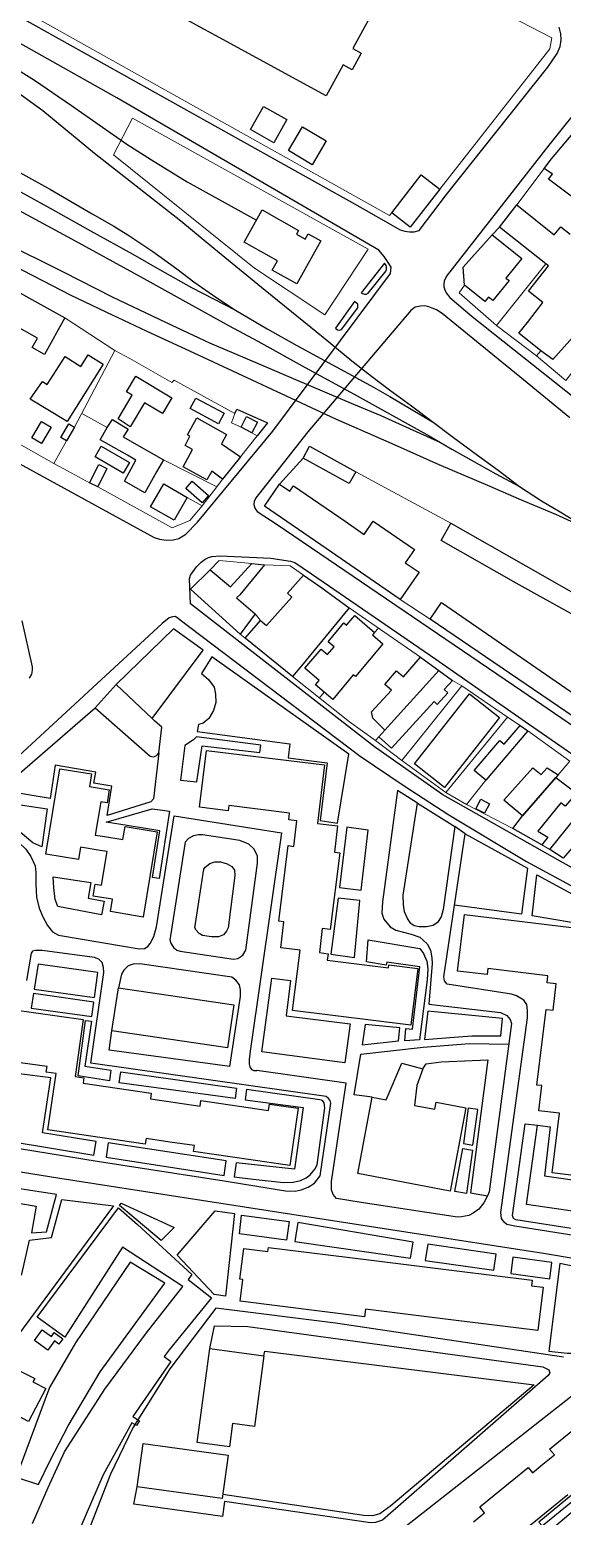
# Model space of a CAD drawing. Header units: metres. Extents: x -1319 to 2200, y -1209 to 1268.
# Drawn here: x 317.3 to 465.9, y -768.4 to -353.3 of the extents above; entities that cross this region are included whole.
import ezdxf

# ---------------------------------------------------------------- set-up
doc = ezdxf.new("R2010")
doc.units = ezdxf.units.M
for name, color, linetype, lineweight, true_color in [('CALE_FERATA', 7, 'Continuous', 25, 0xa7b2b0), ('CLADIRI_CONTUR', 7, 'Continuous', 25, 0x4b5962), ('PARCELE_CONTUR', 7, 'Continuous', 13, 0xb58c63), ('PAVAJ', 7, 'Continuous', 25, 0xd1d6d2), ('STRAZI', 7, 'Continuous', 25, 0xc4cccb)]:
    doc.layers.add(name, color=color, linetype=linetype, lineweight=lineweight, true_color=true_color)

msp = doc.modelspace()

# ---------------------------------------------------------------- linework, layer by layer
at = {"layer": 'CALE_FERATA'}
for points in [[(31.68, -213.83), (49.48, -223.5), (60.18, -229.14), (73.07, -235.59), (97.46, -247.46), (124.94, -260.28), (136.84, -265.88), (148.82, -271.81), (161.01, -278.08), (173.5, -284.78), (184.57, -290.9), (197.5, -298.19), (232.55, -317.67), (251.27, -327.97), (271.16, -339.17), (290.57, -350.46), (310.86, -362.54), (318.63, -367.38), (328.92, -374.48), (344.38, -385.25), (351.26, -389.65), (361.23, -395.8), (380.52, -406.53)], [(171.64, -341.7), (193.61, -354.01), (216.91, -366.98), (265.26, -393.49), (284.31, -404.04), (297.27, -411.22), (318.15, -421.92), (328.77, -427.41), (340.31, -432.91), (349.76, -437.37), (364.49, -444.22), (380.67, -451.73), (402.65, -461.99), (418.95, -469.17), (431.48, -474.77), (445.69, -480.82), (453.75, -484.33), (464.04, -488.62), (473.56, -492.98)], [(219.95, -340.86), (245, -354.67), (258.59, -362.36), (278.12, -372.98), (291.56, -380.56), (307.56, -389.43), (323.09, -397.96), (334.74, -404.74), (340.75, -408.22), (344.67, -410.64), (351.59, -415.25), (358.37, -420.12), (363.09, -423.75), (369.54, -428.22), (374.67, -431.62), (383.53, -436.83), (391.85, -441.51), (408.29, -450.41), (413.24, -453.16), (417.82, -455.73), (429.7, -462.78)], [(193.32, -348.37), (209.03, -357.01), (225.15, -365.91), (246.94, -377.96), (261.6, -386.02), (277.64, -394.78), (289.76, -401.52), (301.92, -408.18), (309.54, -412.43), (326.57, -420.93), (340.27, -427.89), (355.33, -435.1), (367.45, -440.78), (381.7, -446.83), (391.48, -451), (407.67, -457.92), (415.29, -461.07), (420.38, -463.34), (431.95, -468.58)], [(219.47, -346.06), (233.9, -353.79), (248.48, -361.96), (262.26, -369.58), (274.45, -376.35), (285.7, -382.47), (297.57, -389.03), (310.17, -396.06), (322.95, -403.16), (334.19, -409.46), (346.02, -415.98), (353.46, -420.27), (362.43, -425.29), (374.67, -431.62)], [(284.89, -351.44), (292.66, -356.13), (305.4, -364.7), (320.93, -375.91), (335.37, -387.78), (359.47, -406.68), (368.7, -414.37), (382.98, -426.09), (399.17, -439.21), (407.16, -445.8), (412.69, -450.05), (417.71, -453.93), (423.86, -458.36), (435.54, -467.19), (442.25, -472.14), (448, -476.31), (453.97, -480.89)], [(222.4, -352.95), (236.14, -360.53), (254.23, -370.6), (270.42, -379.47), (279.47, -384.45), (290.13, -390.31), (309.84, -401.37), (329.98, -412.32), (349.1, -422.83), (360.05, -428.88), (372.91, -435.98), (380.93, -440.34), (394.12, -447.67), (407.82, -455.14), (418.7, -461.11), (428.8, -466.71), (435.1, -470.45), (442.72, -474.74), (447.41, -477.37), (453.97, -480.89)], [(453.97, -480.89), (460.09, -484.85), (465.29, -487.96), (473.56, -492.98)]]:
    msp.add_lwpolyline(points, dxfattribs=at)
at = {"layer": 'CLADIRI_CONTUR'}
for points in [[(407.24, -364.5), (404.72, -363.12), (399.97, -371.8), (337.23, -337.49), (346.55, -320.45), (400.9, -350.17), (406.04, -340.78), (414.59, -345.45), (407.43, -358.57), (409.78, -359.85), (407.24, -364.5)], [(385.41, -384.91), (378.87, -381.21), (382.53, -374.74), (389.07, -378.43), (385.41, -384.91)], [(482.89, -404.69), (479.6, -408.22), (462.07, -395.02), (463.15, -393.69), (460.89, -392.05), (462.9, -389.43), (467.94, -383.43), (474.03, -376.37), (478.25, -376.18), (481.09, -378.5), (476.02, -384.85), (480.7, -388.47), (481.38, -387.7), (486.01, -391.59), (482.56, -395.64), (487.99, -399.91), (484.37, -404.23), (483.5, -405.22), (482.89, -404.69)], [(396.09, -391.04), (389.52, -387.06), (393.43, -380.47), (399.97, -384.35), (396.09, -391.04)], [(431.72, -397.83), (423.47, -408.47), (418.31, -404.47), (426.55, -393.83), (431.72, -397.83)], [(384.97, -420.44), (386.42, -417.84), (377.11, -412.62), (382.13, -403.66), (392.3, -409.37), (391.72, -410.41), (394.17, -411.79), (394.99, -410.32), (398.52, -412.29), (391.8, -424.27), (384.97, -420.44)], [(446.38, -410.61), (454.66, -417.2), (450.2, -422.67), (451.07, -423.38), (446.53, -428.93), (445.36, -427.98), (444.32, -429.26), (438.61, -424.64), (438.25, -419.6), (446.38, -410.61)], [(327.06, -433.75), (321.37, -443.99), (317.98, -442.11), (319.47, -439.42), (312.8, -435.72), (302.73, -430.12), (305.22, -425.65), (300.25, -422.89), (299.24, -424.7), (296.46, -423.16), (299.18, -418.26), (317, -428.16), (327.06, -433.75)], [(322.18, -452.42), (327.12, -444.58), (331.52, -447.35), (333.55, -444.13), (337.73, -446.76), (327.68, -462.73), (317.35, -456.51), (320.79, -451.54), (322.18, -452.42)], [(349.31, -457.5), (345.28, -464.19), (341.96, -462.03), (345.82, -455.4), (344.26, -454.46), (346.89, -450.09), (356.98, -456.15), (354.35, -460.53), (349.31, -457.5)], [(370, -463.34), (362.09, -459.12), (363.65, -456.19), (371.56, -460.41), (370, -463.34)], [(317.84, -467.3), (320.59, -462.72), (323.28, -464.34), (320.53, -468.91), (317.84, -467.3)], [(329.77, -464.32), (327.55, -468.16), (325.91, -467.21), (328.14, -463.37), (329.77, -464.32)], [(349.4, -482.61), (343.76, -479.44), (346.89, -473.54), (344.52, -472.15), (336.96, -467.82), (338.9, -464.43), (340.36, -462.18), (344.74, -464.85), (343.39, -467.01), (346.46, -468.76), (354.61, -473.43), (352.67, -476.81), (349.4, -482.61)], [(360.63, -469.41), (361.99, -466.87), (361.32, -466.5), (363.91, -461.72), (372.23, -466.39), (370.76, -468.97), (376.09, -472.62), (371.07, -478.83), (368.12, -476.6), (366.69, -478.99), (360.1, -475.42), (362.73, -470.56), (360.63, -469.41)], [(376.24, -464.27), (377.79, -461.31), (380.85, -462.92), (379.29, -465.88), (376.24, -464.27)], [(335.49, -472.59), (337.25, -469.59), (345.11, -474.18), (343.36, -477.19), (335.49, -472.59)], [(393.57, -472.94), (395.4, -469.65), (408.29, -476.8), (406.46, -480.09), (393.57, -472.94)], [(336.24, -480.96), (333.98, -479.82), (336.53, -474.73), (338.8, -475.87), (336.24, -480.96)], [(351.01, -486.57), (354.67, -480.18), (361.21, -483.92), (357.55, -490.32), (351.01, -486.57)], [(362.65, -479.43), (367.17, -483.43), (365.36, -485.49), (360.83, -481.48), (362.65, -479.43)], [(410.63, -494.28), (413.17, -490.6), (424.65, -498.5), (422.1, -502.19), (425.97, -504.84), (420.71, -512.47), (400.01, -498.21), (382.8, -486.35), (387, -480.26), (389.83, -482.21), (390.89, -480.67), (405.27, -490.58), (410.63, -494.28)], [(494.3, -524.96), (487.28, -537.29), (483.22, -534.99), (487.77, -527.18), (453.01, -507.86), (432.1, -495.96), (434.85, -491.12), (455.76, -503.02), (494.3, -524.96)], [(375.9, -511.13), (375.03, -512.02), (380.19, -516.45), (376.01, -522.08), (362.12, -509.56), (367.62, -504.12), (373.29, -508.93), (379.22, -502.39), (382.76, -502.74), (375.9, -511.13)], [(383.36, -519.74), (390.46, -511.75), (389.18, -510.7), (393.67, -505.61), (398.78, -509.21), (406.47, -514.8), (393.13, -530.93), (393.13, -530.93), (390.57, -533.92), (377.42, -523.26), (381.68, -518.33), (383.36, -519.74)], [(484.03, -548.25), (486.4, -550.21), (483.12, -554.07), (477.97, -551.26), (429.01, -517.89), (432.24, -513.25), (476.77, -543.99), (481.15, -546.75), (481.15, -546.75), (485.08, -542.34), (487.4, -544.09), (484.03, -548.25)], [(400.39, -527.81), (402.21, -525.65), (400.53, -524.22), (404.94, -519), (405.71, -519.65), (407.99, -516.95), (413.53, -521.63), (412.97, -522.3), (415.81, -524.82), (408.2, -533.93), (407.57, -533.48), (401.87, -540.37), (399.46, -538.3), (397.01, -536.23), (398.03, -535.02), (394.04, -531.66), (398.58, -526.28), (400.39, -527.81)], [(431.47, -532.26), (416.38, -548.93), (413.04, -545.58), (412.64, -543.77), (418.25, -537.77), (416.41, -536.16), (419.68, -532.39), (421.59, -534.04), (426.38, -528.56), (431.47, -532.26)], [(418.29, -553.99), (414.72, -550.75), (416.38, -548.93), (431.47, -532.26), (435.29, -535.03), (432.93, -537.6), (433.97, -538.53), (431.02, -541.78), (430.11, -540.95), (418.29, -553.99)], [(424.65, -558.35), (440.01, -538.81), (448.39, -545.39), (433.03, -564.94), (424.65, -558.35)], [(449.72, -552.88), (454.19, -547.63), (456.31, -549.09), (444.53, -562.91), (441.32, -560.18), (448.45, -551.8), (449.72, -552.88)], [(401.14, -604.58), (398.94, -604.31), (398.11, -611.03), (400.54, -611.35), (400.31, -613.16), (417.43, -615.33), (417.54, -614.47), (425.64, -615.49), (423.62, -631.35), (390.66, -627.17), (392.79, -610.37), (387.33, -609.69), (388.23, -602.46), (386.76, -602.28), (389.38, -581.17), (390.99, -581.37), (391.87, -574.25), (389.59, -573.97), (389.82, -572.07), (372.83, -569.97), (372.65, -571.46), (364.64, -570.46), (366.61, -554.56), (399.57, -558.65), (397.55, -574.95), (403.22, -575.66), (402.31, -583.02), (403.79, -583.2), (401.14, -604.58)], [(321.77, -583.58), (325.72, -559.7), (334.53, -561.15), (333.95, -564.69), (339.44, -565.6), (338.84, -569.21), (337.11, -568.92), (335.57, -578.23), (337.57, -578.56), (343.28, -579.5), (343.88, -575.85), (352.82, -577.33), (348.89, -601.11), (339.78, -599.6), (340.35, -596.16), (334.99, -595.27), (335.55, -591.91), (337.34, -592.2), (338.89, -582.83), (336.91, -582.5), (331.42, -581.59), (330.84, -585.08), (321.77, -583.58)], [(464.72, -561.41), (464.07, -562.16), (454.85, -572.86), (449.62, -568.43), (457.66, -559.45), (460.04, -561.32), (461.74, -559.4), (464.72, -561.41)], [(454.85, -572.86), (464.07, -562.16), (469.84, -566.5), (466.73, -570.14), (465.55, -569.23), (459.07, -577.11), (461.85, -578.81), (460.17, -580.95), (452.09, -576.42), (454.85, -572.86)], [(443.18, -568.23), (445.61, -569.5), (444.23, -572.14), (441.8, -570.87), (443.18, -568.23)], [(479.63, -568.77), (473.09, -576.62), (471.73, -578.26), (466.83, -583.97), (466.2, -584.67), (462.4, -582.23), (469.42, -573.64), (470.37, -574.37), (476.77, -566.54), (479.63, -568.77)], [(374.24, -625.63), (372.45, -637.67), (340.23, -632.89), (342.01, -620.86), (374.24, -625.63)], [(430.34, -654.73), (430.7, -652.81), (439.03, -654.39), (434.63, -677.64), (408.83, -672.75), (412.87, -651.42), (416.72, -652.2), (421.16, -641.88), (426.95, -643.46), (425.3, -648.18), (424.67, -653.7), (430.34, -654.73)], [(383.77, -694.51), (383.9, -693.41), (412.65, -696.96), (436.5, -699.91), (457.49, -702.5), (457.3, -704.06), (460.61, -704.47), (459.12, -716.59), (434.81, -713.58), (410.96, -710.64), (410.7, -712.71), (375.97, -708.42), (376.73, -702.32), (375.96, -702.23), (377.01, -693.68), (383.77, -694.51)], [(326.47, -718.87), (325.38, -720.38), (324.15, -719.49), (322.29, -722.07), (318.57, -719.38), (320.72, -716.41), (323.31, -718.28), (324.11, -717.17), (326.47, -718.87)], [(379.98, -743.38), (373.88, -742.55), (373, -749.07), (363.97, -747.85), (367.52, -721.63), (382.65, -723.67), (379.98, -743.38)], [(314.61, -727.88), (318.65, -730), (318.17, -730.91), (321.78, -732.8), (316.93, -742.01), (304.73, -735.59), (309.81, -725.93), (314.37, -728.33), (314.61, -727.88)], [(370.98, -763.48), (347.25, -760.26), (348.89, -748.15), (372.63, -751.37), (370.98, -763.48)]]:
    msp.add_lwpolyline(points, close=True, dxfattribs=at)
for points in [[(476.77, -430.32), (463.29, -445.43), (459.92, -442.98), (453.83, -438.08), (456.22, -435.12), (460.45, -429.51), (460.45, -429.51), (456.46, -426.34), (462.06, -419.28), (461.31, -418.69), (448.36, -408.42), (453.19, -402.21), (463.67, -410.59), (465.5, -408.34), (468.13, -410.39)], [(496.11, -676.62), (463.09, -672.56), (465.14, -655.91), (459.35, -655.2), (460.22, -648.19), (458.85, -648.02), (461.46, -626.89), (463.34, -627.12), (464.25, -619.79), (461.66, -619.48), (461.9, -617.53), (445.17, -615.49), (444.96, -617.2), (436.7, -616.19), (438.63, -600.38), (471.56, -604.39)], [(299.09, -625.1), (332.16, -629.73), (329.99, -645.62), (332.41, -645.97), (332.18, -647.52), (351.17, -650.32), (350.94, -651.84), (357.97, -652.88), (364.82, -653.89), (365.05, -652.32), (383.94, -655.11), (384.2, -653.33), (392.23, -654.52), (389.87, -670.53), (362.98, -666.57), (363.22, -664.94), (356.34, -663.93), (349.73, -662.95), (349.49, -664.58), (322.29, -660.57), (324.61, -644.82), (321.88, -644.43), (322.13, -642.89), (305.13, -640.48)], [(318.04, -770.45), (322.39, -760.37), (326.96, -750.49), (338.27, -732.98), (349.89, -717.23), (359.97, -704.27), (343.17, -693.3), (327.09, -718.43), (319.31, -712.81), (342.02, -682.3), (347.33, -686.99), (362.5, -700.93), (361.46, -702.33), (368, -707.41), (368, -707.41), (356.21, -721.95), (354.81, -723.86), (356.67, -725.18), (346.02, -740.57), (347.9, -741.81), (347.06, -743.13), (345.74, -742.31), (337.74, -756.84), (337.74, -756.84), (329.77, -775.41)], [(441.13, -769.97), (444.22, -767.46), (442.9, -765.83), (456.41, -754.85), (457.57, -756.27), (460.49, -753.91), (463.7, -751.29), (462.37, -749.66), (475.85, -738.7)], [(467.47, -762.5), (447.95, -778.37)]]:
    msp.add_lwpolyline(points, dxfattribs=at)
at = {"layer": 'PARCELE_CONTUR'}
for points in [[(233.47, -237.07), (463.03, -355.64), (462.4, -358.66), (431.72, -397.83)], [(418.31, -404.47), (417.66, -405.25), (227.72, -298.86)], [(345.98, -378.01), (340.61, -388.25), (379.98, -419.91), (399.65, -432.99), (411.73, -414.59), (345.98, -378.01)], [(460.89, -392.05), (453.19, -402.21)], [(448.36, -408.42), (446.38, -410.61)], [(461.31, -418.69), (447.58, -435.97), (458.69, -444.39), (459.92, -442.98)], [(438.61, -424.64), (437.14, -426.84), (447.58, -435.97)], [(458.69, -444.39), (466.95, -451.24), (485.03, -427.95)], [(327.06, -433.75), (340.99, -442.91), (329.77, -464.32)], [(356.95, -451.83), (345.23, -445.16), (340.99, -442.91)], [(356.95, -451.83), (357.56, -451.15), (374.52, -460.49), (373.57, -463.06), (376.24, -464.27)], [(289.8, -455.08), (324.02, -474.5), (327.55, -468.16)], [(338.9, -464.43), (331.77, -460.5)], [(379.29, -465.88), (380.79, -466.72), (376.09, -472.62)], [(393.57, -472.94), (387, -480.26)], [(324.02, -474.5), (327.86, -476.55), (333.98, -479.82)], [(354.61, -473.43), (369.49, -481.01), (371.07, -478.83)], [(408.29, -476.8), (434.85, -491.12)], [(336.24, -480.96), (357.04, -492.42), (362, -490.37), (365.43, -486.29)], [(361.21, -483.92), (365.43, -486.29), (369.49, -481.01)], [(367.62, -504.12), (370.16, -501.57), (379.22, -502.39)], [(382.76, -502.74), (389.92, -503.01), (393.67, -505.61)], [(420.71, -512.47), (429.01, -517.89)], [(380.19, -516.45), (381.68, -518.33)], [(406.47, -514.8), (426.38, -528.56)], [(376.01, -522.08), (377.42, -523.26)], [(413.53, -521.63), (414.58, -520.41)], [(390.57, -533.92), (406.54, -546.64), (413.75, -551.81), (414.72, -550.75)], [(413.75, -551.81), (421.13, -557.4), (437.86, -536.56), (435.29, -535.03)], [(399.46, -538.3), (398.12, -539.94)], [(437.86, -536.56), (450.62, -545.31), (433.39, -566.33), (421.13, -557.4)], [(450.62, -545.31), (454.19, -547.63)], [(456.31, -549.09), (468.04, -557.59), (464.72, -561.41)], [(433.39, -566.33), (439.21, -569.67), (444.53, -562.91)], [(439.21, -569.67), (452.09, -576.42)], [(460.17, -580.95), (462.4, -582.23)]]:
    msp.add_lwpolyline(points, dxfattribs=at)
at = {"layer": 'PAVAJ'}
for points in [[(411.74, -426.94), (416.79, -420.64), (416.89, -420.2), (416.89, -419.67), (416.79, -419.19), (416.32, -418.5), (409.79, -426.77), (410.17, -427.03), (410.73, -427.16), (411.19, -427.16), (411.74, -426.94)], [(404.3, -437.02), (408.81, -431.01), (408.88, -430.46), (408.81, -429.99), (407.96, -429.22), (402.58, -436.69), (403.2, -437.16), (403.62, -437.24), (404.01, -437.16), (404.3, -437.02)], [(374.52, -460.49), (375.09, -459.28), (383.66, -463.12), (380.79, -466.72)], [(341.44, -536.14), (351.47, -545.67), (365.68, -526.62), (357.41, -520.61), (341.44, -536.14)], [(364.02, -549.29), (389.88, -552.74), (389.44, -556.62), (400.32, -558.05), (398.34, -574.16), (403.21, -574.9), (406.36, -555.63), (368.12, -528.45), (365.26, -533.07), (367.17, -534.82), (368.71, -536.88), (369.15, -538.85), (369.22, -541.2), (368.56, -543.47), (367.24, -545.67), (365.7, -546.99), (364.35, -547.3), (364.02, -549.29)], [(341.44, -536.14), (335.58, -542.66), (350.89, -556.22), (351.84, -556.36), (352.79, -555.96), (353.27, -555.3), (354.18, -548.05), (352.1, -546.29), (351.47, -545.67)], [(353.27, -555.3), (351.8, -568.08), (351.07, -568.96), (338.84, -572.77), (340.23, -564.57), (335.21, -563.69), (335.69, -560.68), (324.37, -558.74), (322.98, -567.97), (311.33, -566.07), (311.04, -564.9), (311.73, -563.39), (335.58, -542.66)], [(359.31, -562.88), (363.93, -563.39), (365.39, -553.29), (381.51, -555.19), (381.8, -553.07), (363.78, -550.79), (362.97, -551.67), (360.56, -553.21), (359.31, -562.88)], [(310.89, -569.22), (322.17, -570.9), (320.63, -581.53), (318.14, -580.43), (309.42, -573.03), (308.43, -571.71), (308.4, -571.09), (308.58, -570.13), (308.98, -569.59), (309.83, -569.15), (310.89, -569.22)], [(338.62, -574.64), (351.45, -570.92), (353.71, -571.18), (356.27, -571.56), (353.41, -590.39), (351.58, -590.1), (353.6, -577.02), (344.44, -575.57), (338.62, -574.64)], [(425.48, -569.33), (435.96, -575.85)], [(403.69, -592.88), (409.77, -593.61), (411.71, -576.87), (405.77, -576.03), (403.69, -592.88)], [(438.81, -577.86), (456.21, -587.46), (454.53, -600.35), (435.81, -597.84)], [(366.22, -587.22), (367.5, -586.16), (368.96, -585.72), (370.54, -585.72), (372.37, -586.23), (373.69, -587.04), (374.38, -588.03), (374.49, -589.49), (372.63, -604.14), (372.22, -605.1), (371.31, -606.12), (369.95, -606.6), (368.05, -606.67), (365.45, -606.23), (364.53, -605.68), (363.69, -604.8), (363.4, -604.11), (365.89, -587.7), (366.22, -587.22)], [(458.85, -589.36), (485.44, -603.72), (485.95, -604.82), (486.1, -605.99), (481.41, -637.64), (476.14, -636.62), (478.12, -621.16), (471.74, -620.13), (473.94, -603.58), (457.53, -600.79), (458.85, -589.36)], [(337.33, -600.48), (325.1, -598.21), (324.33, -596.23), (323.96, -592.94), (323.82, -589.86), (334.29, -591.47), (333.56, -595.87), (338.01, -596.71), (337.33, -600.48)], [(403.39, -595.8), (401.27, -611.52), (407.9, -612.43), (409.4, -596.5), (403.39, -595.8)], [(411.25, -613.6), (411.74, -607.45), (426.18, -609.92), (427.2, -611.31), (428.08, -613.44), (428.37, -615.56), (428.19, -618.6), (426.03, -635.42), (422, -635.64), (422.29, -632.27), (424.09, -632.38), (426.18, -615.05), (416.91, -613.69), (416.73, -614.54), (411.25, -613.6)], [(318.55, -621.21), (335.37, -623.56), (336.28, -616.6), (319.62, -614.25), (318.55, -621.21)], [(406.72, -630.96), (405.18, -641.8), (382.1, -638.79), (384.89, -618.21), (390.02, -618.8), (388.81, -628.68), (406.72, -630.96)], [(317.66, -626.52), (334.65, -628.9), (335.18, -624.84), (318.31, -622.49), (317.66, -626.52)], [(332.87, -629.97), (334.49, -630.19), (332.66, -642.71), (339.91, -643.85), (339.5, -646.85), (330.81, -645.44), (332.87, -629.97)], [(427.42, -635.29), (435.72, -634.61), (440.63, -634.24), (445.61, -634.24), (448.76, -634.32), (449.2, -629.48), (428.36, -627.36), (427.42, -635.29)], [(410.87, -631.11), (410.1, -636.79), (420.24, -635.71), (420.61, -632.05), (410.87, -631.11)], [(412.87, -651.42), (407.83, -650.74), (409.73, -639.39), (427.09, -637.41), (439.99, -636.46), (451.01, -636.59)], [(426.95, -643.46), (427.9, -642.14), (432.11, -641.51), (445.11, -641), (440.31, -678.11), (445.04, -678.99)], [(314.3, -644.91), (311.52, -663.74), (335.18, -667.58), (335.77, -663.77), (320.79, -661.39), (323.13, -645.97), (314.3, -644.91)], [(374.62, -651.81), (342.28, -647.43), (342.73, -644.32), (374.95, -648.91), (374.62, -651.81)], [(374.88, -669.71), (374.29, -673.66), (379.68, -674.31), (388.1, -675.23), (390.81, -675.19), (392.86, -674.68), (394.4, -673.91), (395.57, -673.11), (396.86, -671.49), (397.48, -670.29), (399.6, -654.39), (399.49, -653.03), (398.98, -652.37), (398.25, -652.15), (377.74, -649.3), (377.37, -652.12), (393.63, -654.28), (391.21, -671.53), (374.88, -669.71)], [(438.32, -664.35), (440.99, -664.83), (442.31, -654.87), (439.64, -654.46), (438.32, -664.35)], [(493.41, -678.3), (498.87, -679.18), (496.63, -695.59), (496.37, -696.54), (495.79, -697.38), (494.95, -697.93), (493.19, -697.78), (481.76, -692.36), (478.32, -690.97), (473.41, -689.18), (469.6, -688.3), (452.93, -685.62), (452.31, -685.26), (451.98, -684.49), (455.53, -658.89), (459.01, -659.25)], [(462.53, -659.73), (460.92, -673.35), (477.77, -675.77), (476.52, -684.34), (455.97, -681.37), (459.01, -659.25), (462.53, -659.73)], [(339.2, -664.13), (338.58, -668.19), (371.51, -673.25), (372.13, -669.19), (339.2, -664.13)], [(438.14, -665.78), (440.85, -666.22), (439.16, -678.31), (435.9, -677.76), (438.14, -665.78)], [(317.76, -689.26), (321.93, -688.97), (324.79, -678.56), (282.37, -672.12), (281.86, -675.56), (319.04, -681.86), (317.76, -689.26)], [(340.61, -681.79), (308.01, -725.89), (310.14, -707.72), (310.87, -704.28), (312.26, -703.03), (315.05, -700.83), (317.24, -691.31), (323.32, -690.58), (326.25, -680.03), (340.61, -681.79)], [(342.81, -681.02), (357.57, -687.83), (353.98, -691.42), (342.33, -681.64), (342.81, -681.02)], [(358.45, -695.52), (369.07, -683.14), (374.42, -683.87), (371.93, -707.02), (368.71, -706.51), (358.45, -695.52)], [(376.4, -684.39), (389.66, -686.15), (388.93, -691.35), (375.81, -689.59), (376.4, -684.39)], [(391.31, -691.71), (423.58, -696.33), (424.31, -691.86), (392.08, -686.44), (391.31, -691.71)], [(427.64, -697.01), (446.83, -699.73), (447.49, -695.27), (428.37, -692.48), (427.64, -697.01)], [(451.6, -700.63), (462.44, -702.17), (463.02, -697.56), (452.15, -696.05), (451.6, -700.63)], [(313.45, -757.49), (319.68, -759.61), (322.98, -752.84), (327.96, -743.17), (336.97, -728.15), (354.99, -703.39), (345.32, -697.45), (330.01, -720.02), (322.83, -732.47), (313.45, -757.49)], [(465.19, -697.88), (462.18, -722.34), (467.24, -722.86), (471.71, -722.93), (475.44, -721.9), (482.25, -718.39), (485.92, -715.82), (487.38, -713.48), (487.82, -710.77), (487.97, -709.3), (487.53, -707.91), (485.84, -706.08), (480.13, -702.49), (476.32, -700.66), (471.93, -699.27), (465.19, -697.88)], [(382.65, -723.67), (382.85, -722.33), (458.04, -731.72), (418.04, -765.57), (414.97, -767.76), (412.92, -768.28), (410.5, -768.2), (371.13, -762.39)], [(460.32, -771.14), (477.9, -756.78), (476.92, -755.54), (459.41, -770.1), (460.32, -771.14)]]:
    msp.add_lwpolyline(points, dxfattribs=at)
at = {"layer": 'STRAZI'}
for points in [[(385.16, -465.4), (417.98, -421.37), (418.13, -419.65), (417.27, -418.29), (416.24, -416.68), (414.7, -414.85), (341.59, -372.36), (184.75, -284.01)], [(294.2, -338.37), (407.89, -401.96), (420.64, -409.17), (421.99, -409.57), (423.31, -409.76), (424.56, -409.79), (425.95, -409.43), (433.57, -399.39), (461.88, -363.75), (464.44, -359.94), (465.32, -358), (465.62, -356.13), (465.51, -354.48), (465.03, -352.58)], [(96, -352.56), (115.08, -363.99), (184.68, -402.56), (222.53, -423.53), (278.43, -454.81), (351.98, -495.1), (353.51, -495.61), (355.35, -495.83), (357.29, -495.76), (358.86, -495.36), (360.88, -494.19), (364.06, -490.82), (385.16, -465.4)], [(433.6, -422.22), (462.28, -385.59), (472.72, -372.44)], [(433.6, -422.22), (433.18, -422.88), (432.98, -423.5), (432.87, -424.4), (432.89, -425.17), (433.16, -426.01), (433.51, -426.85), (434.54, -428.08), (440.76, -433.43), (469.59, -456.28)], [(455.1, -451.11), (432.39, -432.61), (430.82, -431.59), (429.63, -431.07), (428.68, -430.73), (427.56, -430.45), (426.35, -430.53), (424.89, -430.82), (423.68, -431.7), (394.87, -465.65), (381.11, -483.16), (380.38, -484.04), (379.87, -485.07), (379.83, -485.91), (380.09, -486.97), (380.75, -487.89), (386.35, -491.51), (454.63, -537.96), (487.81, -560.7)], [(467.98, -461.74), (455.1, -451.11)], [(362.1, -513.62), (361.88, -506.66), (362.1, -505.67), (363.86, -503.29), (365.14, -501.99), (366.22, -501.16), (367.2, -500.71), (368.07, -500.47), (370.38, -500.28), (384.59, -500.91), (390.09, -501.71), (391.26, -502.08), (395.91, -505.27), (430.6, -529.11), (455.58, -546.55), (479.46, -563.03)], [(485.98, -597), (465.29, -585.5), (441.95, -572.28), (432.54, -566.97), (413.49, -553.6), (362.1, -513.62)], [(358.87, -517.85), (357.86, -517.15), (357.11, -517.26), (356.22, -517.54), (354.24, -519.11), (310.54, -559.55)], [(315.08, -518.42), (317.98, -531.21), (317.98, -532.16), (317.72, -533.26), (317.13, -534.39)], [(358.87, -517.85), (409.46, -556.22), (421.76, -564.49), (434.29, -572.55), (455.9, -585.59), (491.65, -604.93), (492.53, -605.66)], [(310.54, -559.55), (306, -563.58), (304.61, -565.41), (303.95, -566.87), (303.95, -568.19), (304.24, -569.95), (304.97, -571.42), (306.22, -573.03), (308.71, -575.15), (314.35, -580.35), (316.18, -582.19), (317.57, -584.16), (318.75, -586.8), (318.97, -588.71), (318.97, -592.07), (319.18, -595.59), (319.92, -598.67), (320.94, -601.09), (322.19, -603.5), (323.65, -605.26), (325.27, -606.21), (343.43, -609.29)], [(425.48, -569.33), (419.88, -565.78), (415.7, -596.84), (415.55, -599.99), (416.14, -601.67), (417.9, -603.87), (419.44, -604.82), (423.69, -605.85), (426.18, -606.73), (428.23, -608.56), (429.11, -610.32), (429.47, -612.51), (429.58, -614.13), (428.63, -625.44), (448.63, -627.79), (450.46, -628.59), (451.41, -629.69), (451.78, -630.86), (445.48, -677.82), (445.04, -678.99), (444.01, -680.9), (442.62, -682.66), (441.08, -683.79), (439.8, -684.42), (437.75, -684.82), (436.65, -684.93), (409.77, -680.86), (402.88, -679.69), (401.93, -678.59), (401.49, -677.27), (401.49, -674.93), (405.59, -647.46), (380.65, -643.99)], [(470.9, -690.35), (452.66, -687.42), (450.46, -686.98), (449.66, -686.32), (448.92, -685.29), (448.78, -683.61), (456.18, -629.25), (456.25, -627.2), (456.03, -625.52), (455.15, -624.34), (453.17, -623.1), (451.78, -622.66), (433.76, -619.88), (433.03, -618.92), (432.81, -617.82), (438.81, -577.86), (435.96, -575.85), (432.66, -599), (432.15, -601.05), (431.12, -602.59), (429.88, -603.47), (428.04, -603.83), (425.99, -603.83), (424.53, -603.54), (423.65, -602.88), (422.7, -601.56), (421.89, -599.66), (421.6, -597.68), (421.52, -594.97), (425.48, -569.33)], [(343.43, -609.29), (347.85, -610.02), (349.31, -609.88), (350.26, -609.36), (350.92, -608.48), (351.88, -606.58), (352.61, -603.87), (357.59, -572.88), (387.55, -577.64), (378.83, -638.52), (378.54, -640.9), (378.54, -642.18), (378.69, -642.95), (379.13, -643.65), (379.79, -643.94), (380.65, -643.99)], [(360.63, -580.17), (356.53, -606.4), (356.42, -607.5), (356.67, -608.37), (357.41, -609.58), (358.36, -610.35), (359.24, -610.65), (374.15, -612.92), (375.39, -612.7), (376.71, -611.74), (377.59, -610.35), (380.89, -586.1), (380.81, -583.98), (379.86, -582.08), (378.39, -580.76), (375.9, -579.73), (365.5, -578.12), (364.4, -578.19), (363.01, -578.41), (361.55, -579.15), (360.63, -580.17)], [(336.09, -669.29), (371.55, -674.82), (388.69, -677.6), (391.4, -677.68), (393.05, -677.27), (394.95, -676.54), (396.75, -675.4), (398.36, -673.35), (401.36, -653.06), (401.14, -652.37), (400.7, -651.74), (399.97, -651.27), (334.33, -641.93), (337.92, -616.58), (337.88, -615.22), (337.48, -613.76), (336.57, -612.92), (335.36, -612.37), (320.7, -610.5), (318.84, -610.43), (318.03, -610.65), (317.7, -611.19), (316.35, -618.85)], [(373.14, -642.81), (376.14, -623.32), (376.14, -621.41), (375.85, -620.02), (374.82, -618.7), (373.65, -617.9), (348.01, -614.16), (346.11, -614.31), (344.79, -614.75), (343.54, -615.92), (342.88, -617.02), (342.01, -620.86)], [(373.14, -642.81), (339.4, -638.26), (340.23, -632.89)], [(283.01, -660.61), (336.09, -669.29)], [(273.29, -693.59), (277.17, -669.71), (277.7, -668.41), (278.51, -667.55), (279.48, -667.11), (280.8, -666.93), (282.23, -667.07), (325.67, -674.03), (358.63, -679.16), (460.68, -694.98)], [(460.68, -694.98), (470.09, -696.58)], [(466.21, -724.01), (402.62, -714.49), (369.2, -710.35), (356.4, -727.23), (346.07, -743.79), (339.84, -756.68), (331.42, -778.22)], [(367.52, -721.63), (368.82, -715.24), (378.16, -715.42), (460.53, -726.67), (462.15, -727.54), (462.44, -728.35), (462, -729.16), (415.7, -769.52), (413.8, -770.18), (412.4, -770.25), (371.67, -764.32), (371.09, -768.5), (346.29, -765.09), (347.25, -760.26)], [(419.77, -773.15), (494.12, -714.69), (495.7, -716.81), (496.72, -716.74), (497.93, -716.74), (498.52, -717.11), (499.51, -718.09), (509.87, -730.79), (510.09, -731.32), (510.22, -731.74), (510.02, -732.56), (468.96, -767.03), (428.56, -801.2)]]:
    msp.add_lwpolyline(points, dxfattribs=at)

doc.saveas('drawing.dxf')
